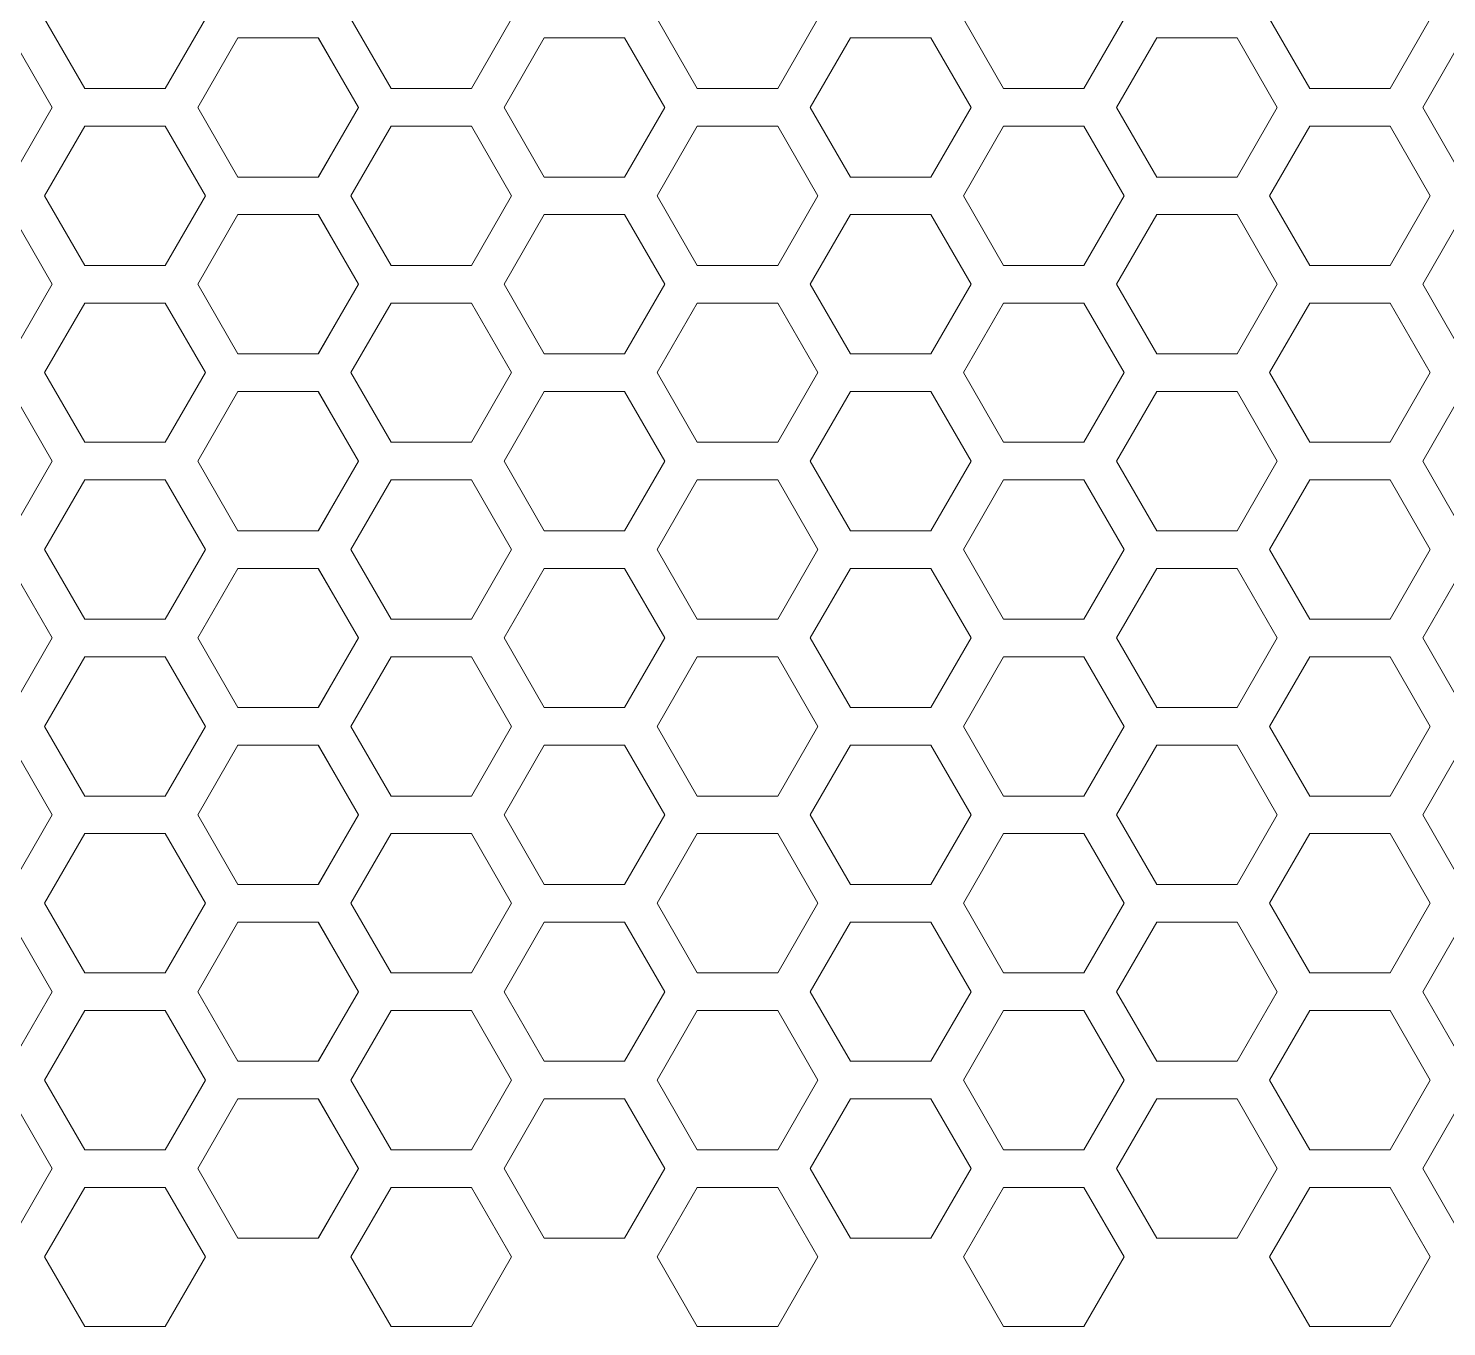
# Model space of a CAD drawing. Header units: millimetres. Extents: x 0 to 140, y -17 to 195.
# Drawn here: x 126.341 to 131.145, y 16.985 to 21.381 of the extents above; entities that cross this region are included whole.
import ezdxf

# ---------------------------------------------------------------- set-up
doc = ezdxf.new("R2010")
doc.units = ezdxf.units.MM
doc.layers.add('4203-42785_1_0', color=7, linetype='Continuous')

# ---------------------------------------------------------------- blocks, each defined once
blk = doc.blocks.new('a')
at = {"layer": '4203-42785_1_0', "color": 0, "linetype": 'ByBlock', "lineweight": 9}
for p, q in [((1510.0725, 360.8475), (1510.1793, 360.6627)), ((1510.3927, 360.6627), (1510.4994, 360.8475)), ((1510.8858, 360.8475), (1510.9926, 360.6627)), ((1511.206, 360.6627), (1511.3127, 360.8475)), ((1511.6991, 360.8475), (1511.8058, 360.6627)), ((1512.0192, 360.6627), (1512.1259, 360.8475)), ((1512.5124, 360.8475), (1512.6191, 360.6627)), ((1512.8325, 360.6627), (1512.9393, 360.8475)), ((1513.3256, 360.8475), (1513.4323, 360.6627)), ((1513.6457, 360.6627), (1513.7524, 360.8475)), ((1514.9521, 360.8475), (1515.0588, 360.6627)), ((1515.2723, 360.6627), (1515.379, 360.8475)), ((1515.7654, 360.8475), (1515.8721, 360.6627)), ((1516.0855, 360.6627), (1516.1923, 360.8475)), ((1510.0928, 360.6128), (1509.9861, 360.7976)), ((1510.5859, 360.7976), (1510.4792, 360.6128)), ((1510.7994, 360.7976), (1510.5859, 360.7976)), ((1510.9061, 360.6128), (1510.7994, 360.7976)), ((1511.3992, 360.7976), (1511.2925, 360.6128)), ((1511.6126, 360.7976), (1511.3992, 360.7976)), ((1511.7193, 360.6128), (1511.6126, 360.7976)), ((1512.2124, 360.7976), (1512.1057, 360.6128)), ((1512.4259, 360.7976), (1512.2124, 360.7976)), ((1512.5326, 360.6128), (1512.4259, 360.7976)), ((1513.0257, 360.7976), (1512.919, 360.6128)), ((1513.2391, 360.7976), (1513.0257, 360.7976)), ((1513.3458, 360.6128), (1513.2391, 360.7976)), ((1513.8389, 360.7976), (1513.7322, 360.6128)), ((1514.9724, 360.6128), (1514.8656, 360.7976)), ((1515.4655, 360.7976), (1515.3587, 360.6128)), ((1515.6789, 360.7976), (1515.4655, 360.7976)), ((1515.7856, 360.6128), (1515.6789, 360.7976)), ((1516.2788, 360.7976), (1516.1721, 360.6128)), ((1516.4922, 360.7976), (1516.2788, 360.7976)), ((1516.5989, 360.6128), (1516.4922, 360.7976)), ((1510.1793, 360.6627), (1510.3927, 360.6627)), ((1510.9926, 360.6627), (1511.206, 360.6627)), ((1511.8058, 360.6627), (1512.0192, 360.6627)), ((1512.6191, 360.6627), (1512.8325, 360.6627)), ((1513.4323, 360.6627), (1513.6457, 360.6627)), ((1515.0588, 360.6627), (1515.2723, 360.6627)), ((1515.8721, 360.6627), (1516.0855, 360.6627)), ((1509.9861, 360.4279), (1510.0928, 360.6128)), ((1510.4792, 360.6128), (1510.5859, 360.4279)), ((1510.7994, 360.4279), (1510.9061, 360.6128)), ((1511.2925, 360.6128), (1511.3992, 360.4279)), ((1511.6126, 360.4279), (1511.7193, 360.6128)), ((1512.1057, 360.6128), (1512.2124, 360.4279)), ((1512.4259, 360.4279), (1512.5326, 360.6128)), ((1512.919, 360.6128), (1513.0257, 360.4279)), ((1513.2391, 360.4279), (1513.3458, 360.6128)), ((1513.7322, 360.6128), (1513.8389, 360.4279)), ((1514.8656, 360.4279), (1514.9724, 360.6128)), ((1515.3587, 360.6128), (1515.4655, 360.4279)), ((1515.6789, 360.4279), (1515.7856, 360.6128)), ((1516.1721, 360.6128), (1516.2788, 360.4279)), ((1516.4922, 360.4279), (1516.5989, 360.6128)), ((1510.1793, 360.5629), (1510.0725, 360.378)), ((1510.3927, 360.5629), (1510.1793, 360.5629)), ((1510.4994, 360.378), (1510.3927, 360.5629)), ((1510.9926, 360.5629), (1510.8858, 360.378)), ((1511.206, 360.5629), (1510.9926, 360.5629)), ((1511.3127, 360.378), (1511.206, 360.5629)), ((1511.8058, 360.5629), (1511.6991, 360.378)), ((1512.0192, 360.5629), (1511.8058, 360.5629)), ((1512.1259, 360.378), (1512.0192, 360.5629)), ((1512.6191, 360.5629), (1512.5124, 360.378)), ((1512.8325, 360.5629), (1512.6191, 360.5629)), ((1512.9393, 360.378), (1512.8325, 360.5629)), ((1513.4323, 360.5629), (1513.3256, 360.378)), ((1513.6457, 360.5629), (1513.4323, 360.5629)), ((1513.7524, 360.378), (1513.6457, 360.5629)), ((1515.0588, 360.5629), (1514.9521, 360.378)), ((1515.2723, 360.5629), (1515.0588, 360.5629)), ((1515.379, 360.378), (1515.2723, 360.5629)), ((1515.8721, 360.5629), (1515.7654, 360.378)), ((1516.0855, 360.5629), (1515.8721, 360.5629)), ((1516.1923, 360.378), (1516.0855, 360.5629)), ((1510.5859, 360.4279), (1510.7994, 360.4279)), ((1511.3992, 360.4279), (1511.6126, 360.4279)), ((1512.2124, 360.4279), (1512.4259, 360.4279)), ((1513.0257, 360.4279), (1513.2391, 360.4279)), ((1515.4655, 360.4279), (1515.6789, 360.4279)), ((1516.2788, 360.4279), (1516.4922, 360.4279)), ((1510.0725, 360.378), (1510.1793, 360.1931)), ((1510.3927, 360.1931), (1510.4994, 360.378)), ((1510.8858, 360.378), (1510.9926, 360.1931)), ((1511.206, 360.1931), (1511.3127, 360.378)), ((1511.6991, 360.378), (1511.8058, 360.1931)), ((1512.0192, 360.1931), (1512.1259, 360.378)), ((1512.5124, 360.378), (1512.6191, 360.1931)), ((1512.8325, 360.1931), (1512.9393, 360.378)), ((1513.3256, 360.378), (1513.4323, 360.1931)), ((1513.6457, 360.1931), (1513.7524, 360.378)), ((1514.9521, 360.378), (1515.0588, 360.1931)), ((1515.2723, 360.1931), (1515.379, 360.378)), ((1515.7654, 360.378), (1515.8721, 360.1931)), ((1516.0855, 360.1931), (1516.1923, 360.378)), ((1510.0928, 360.1432), (1509.9861, 360.3281)), ((1510.5859, 360.3281), (1510.4792, 360.1432)), ((1510.7994, 360.3281), (1510.5859, 360.3281)), ((1510.9061, 360.1432), (1510.7994, 360.3281)), ((1511.3992, 360.3281), (1511.2925, 360.1432)), ((1511.6126, 360.3281), (1511.3992, 360.3281)), ((1511.7193, 360.1432), (1511.6126, 360.3281)), ((1512.2124, 360.3281), (1512.1057, 360.1432)), ((1512.4259, 360.3281), (1512.2124, 360.3281)), ((1512.5326, 360.1432), (1512.4259, 360.3281)), ((1513.0257, 360.3281), (1512.919, 360.1432)), ((1513.2391, 360.3281), (1513.0257, 360.3281)), ((1513.3458, 360.1432), (1513.2391, 360.3281)), ((1513.8389, 360.3281), (1513.7322, 360.1432)), ((1514.9724, 360.1432), (1514.8656, 360.3281)), ((1515.4655, 360.3281), (1515.3587, 360.1432)), ((1515.6789, 360.3281), (1515.4655, 360.3281)), ((1515.7856, 360.1432), (1515.6789, 360.3281)), ((1516.2788, 360.3281), (1516.1721, 360.1432)), ((1516.4922, 360.3281), (1516.2788, 360.3281)), ((1516.5989, 360.1432), (1516.4922, 360.3281)), ((1510.1793, 360.1931), (1510.3927, 360.1931)), ((1510.9926, 360.1931), (1511.206, 360.1931)), ((1511.8058, 360.1931), (1512.0192, 360.1931)), ((1512.6191, 360.1931), (1512.8325, 360.1931)), ((1513.4323, 360.1931), (1513.6457, 360.1931)), ((1515.0588, 360.1931), (1515.2723, 360.1931)), ((1515.8721, 360.1931), (1516.0855, 360.1931)), ((1509.9861, 359.9584), (1510.0928, 360.1432)), ((1510.4792, 360.1432), (1510.5859, 359.9584)), ((1510.7994, 359.9584), (1510.9061, 360.1432)), ((1511.2925, 360.1432), (1511.3992, 359.9584)), ((1511.6126, 359.9584), (1511.7193, 360.1432)), ((1512.1057, 360.1432), (1512.2124, 359.9584)), ((1512.4259, 359.9584), (1512.5326, 360.1432)), ((1512.919, 360.1432), (1513.0257, 359.9584)), ((1513.2391, 359.9584), (1513.3458, 360.1432)), ((1513.7322, 360.1432), (1513.8389, 359.9584)), ((1514.8656, 359.9584), (1514.9724, 360.1432)), ((1515.3587, 360.1432), (1515.4655, 359.9584)), ((1515.6789, 359.9584), (1515.7856, 360.1432)), ((1516.1721, 360.1432), (1516.2788, 359.9584)), ((1516.4922, 359.9584), (1516.5989, 360.1432)), ((1510.1793, 360.0933), (1510.0725, 359.9085)), ((1510.3927, 360.0933), (1510.1793, 360.0933)), ((1510.4994, 359.9085), (1510.3927, 360.0933)), ((1510.9926, 360.0933), (1510.8858, 359.9085)), ((1511.206, 360.0933), (1510.9926, 360.0933)), ((1511.3127, 359.9085), (1511.206, 360.0933)), ((1511.8058, 360.0933), (1511.6991, 359.9085)), ((1512.0192, 360.0933), (1511.8058, 360.0933)), ((1512.1259, 359.9085), (1512.0192, 360.0933)), ((1512.6191, 360.0933), (1512.5124, 359.9085)), ((1512.8325, 360.0933), (1512.6191, 360.0933)), ((1512.9393, 359.9085), (1512.8325, 360.0933)), ((1513.4323, 360.0933), (1513.3256, 359.9085)), ((1513.6457, 360.0933), (1513.4323, 360.0933)), ((1513.7524, 359.9085), (1513.6457, 360.0933)), ((1515.0588, 360.0933), (1514.9521, 359.9085)), ((1515.2723, 360.0933), (1515.0588, 360.0933)), ((1515.379, 359.9085), (1515.2723, 360.0933)), ((1515.8721, 360.0933), (1515.7654, 359.9085)), ((1516.0855, 360.0933), (1515.8721, 360.0933)), ((1516.1923, 359.9085), (1516.0855, 360.0933)), ((1510.5859, 359.9584), (1510.7994, 359.9584)), ((1511.3992, 359.9584), (1511.6126, 359.9584)), ((1512.2124, 359.9584), (1512.4259, 359.9584)), ((1513.0257, 359.9584), (1513.2391, 359.9584)), ((1515.4655, 359.9584), (1515.6789, 359.9584)), ((1516.2788, 359.9584), (1516.4922, 359.9584)), ((1510.0725, 359.9085), (1510.1793, 359.7236)), ((1510.3927, 359.7236), (1510.4994, 359.9085)), ((1510.8858, 359.9085), (1510.9926, 359.7236)), ((1511.206, 359.7236), (1511.3127, 359.9085)), ((1511.6991, 359.9085), (1511.8058, 359.7236)), ((1512.0192, 359.7236), (1512.1259, 359.9085)), ((1512.5124, 359.9085), (1512.6191, 359.7236)), ((1512.8325, 359.7236), (1512.9393, 359.9085)), ((1513.3256, 359.9085), (1513.4323, 359.7236)), ((1513.6457, 359.7236), (1513.7524, 359.9085)), ((1514.9521, 359.9085), (1515.0588, 359.7236)), ((1515.2723, 359.7236), (1515.379, 359.9085)), ((1515.7654, 359.9085), (1515.8721, 359.7236)), ((1516.0855, 359.7236), (1516.1923, 359.9085)), ((1510.0928, 359.6737), (1509.9861, 359.8585)), ((1510.5859, 359.8585), (1510.4792, 359.6737)), ((1510.7994, 359.8585), (1510.5859, 359.8585)), ((1510.9061, 359.6737), (1510.7994, 359.8585)), ((1511.3992, 359.8585), (1511.2925, 359.6737)), ((1511.6126, 359.8585), (1511.3992, 359.8585)), ((1511.7193, 359.6737), (1511.6126, 359.8585)), ((1512.2124, 359.8585), (1512.1057, 359.6737)), ((1512.4259, 359.8585), (1512.2124, 359.8585)), ((1512.5326, 359.6737), (1512.4259, 359.8585)), ((1513.0257, 359.8585), (1512.919, 359.6737)), ((1513.2391, 359.8585), (1513.0257, 359.8585)), ((1513.3458, 359.6737), (1513.2391, 359.8585)), ((1513.8389, 359.8585), (1513.7322, 359.6737)), ((1514.9724, 359.6737), (1514.8656, 359.8585)), ((1515.4655, 359.8585), (1515.3587, 359.6737)), ((1515.6789, 359.8585), (1515.4655, 359.8585)), ((1515.7856, 359.6737), (1515.6789, 359.8585)), ((1516.2788, 359.8585), (1516.1721, 359.6737)), ((1516.4922, 359.8585), (1516.2788, 359.8585)), ((1516.5989, 359.6737), (1516.4922, 359.8585)), ((1510.1793, 359.7236), (1510.3927, 359.7236)), ((1510.9926, 359.7236), (1511.206, 359.7236)), ((1511.8058, 359.7236), (1512.0192, 359.7236)), ((1512.6191, 359.7236), (1512.8325, 359.7236)), ((1513.4323, 359.7236), (1513.6457, 359.7236)), ((1515.0588, 359.7236), (1515.2723, 359.7236)), ((1515.8721, 359.7236), (1516.0855, 359.7236)), ((1509.9861, 359.4888), (1510.0928, 359.6737)), ((1510.4792, 359.6737), (1510.5859, 359.4888)), ((1510.7994, 359.4888), (1510.9061, 359.6737)), ((1511.2925, 359.6737), (1511.3992, 359.4888)), ((1511.6126, 359.4888), (1511.7193, 359.6737)), ((1512.1057, 359.6737), (1512.2124, 359.4888)), ((1512.4259, 359.4888), (1512.5326, 359.6737)), ((1512.919, 359.6737), (1513.0257, 359.4888)), ((1513.2391, 359.4888), (1513.3458, 359.6737)), ((1513.7322, 359.6737), (1513.8389, 359.4888)), ((1514.8656, 359.4888), (1514.9724, 359.6737)), ((1515.3587, 359.6737), (1515.4655, 359.4888)), ((1515.6789, 359.4888), (1515.7856, 359.6737)), ((1516.1721, 359.6737), (1516.2788, 359.4888)), ((1516.4922, 359.4888), (1516.5989, 359.6737)), ((1510.1793, 359.6238), (1510.0725, 359.4389)), ((1510.3927, 359.6238), (1510.1793, 359.6238)), ((1510.4994, 359.4389), (1510.3927, 359.6238)), ((1510.9926, 359.6238), (1510.8858, 359.4389)), ((1511.206, 359.6238), (1510.9926, 359.6238)), ((1511.3127, 359.4389), (1511.206, 359.6238)), ((1511.8058, 359.6238), (1511.6991, 359.4389)), ((1512.0192, 359.6238), (1511.8058, 359.6238)), ((1512.1259, 359.4389), (1512.0192, 359.6238)), ((1512.6191, 359.6238), (1512.5124, 359.4389)), ((1512.8325, 359.6238), (1512.6191, 359.6238)), ((1512.9393, 359.4389), (1512.8325, 359.6238)), ((1513.4323, 359.6238), (1513.3256, 359.4389)), ((1513.6457, 359.6238), (1513.4323, 359.6238)), ((1513.7524, 359.4389), (1513.6457, 359.6238)), ((1515.0588, 359.6238), (1514.9521, 359.4389)), ((1515.2723, 359.6238), (1515.0588, 359.6238)), ((1515.379, 359.4389), (1515.2723, 359.6238)), ((1515.8721, 359.6238), (1515.7654, 359.4389)), ((1516.0855, 359.6238), (1515.8721, 359.6238)), ((1516.1923, 359.4389), (1516.0855, 359.6238)), ((1510.5859, 359.4888), (1510.7994, 359.4888)), ((1511.3992, 359.4888), (1511.6126, 359.4888)), ((1512.2124, 359.4888), (1512.4259, 359.4888)), ((1513.0257, 359.4888), (1513.2391, 359.4888)), ((1515.4655, 359.4888), (1515.6789, 359.4888)), ((1516.2788, 359.4888), (1516.4922, 359.4888)), ((1510.0725, 359.4389), (1510.1793, 359.254)), ((1510.3927, 359.254), (1510.4994, 359.4389)), ((1510.8858, 359.4389), (1510.9926, 359.254)), ((1511.206, 359.254), (1511.3127, 359.4389)), ((1511.6991, 359.4389), (1511.8058, 359.254)), ((1512.0192, 359.254), (1512.1259, 359.4389)), ((1512.5124, 359.4389), (1512.6191, 359.254)), ((1512.8325, 359.254), (1512.9393, 359.4389)), ((1513.3256, 359.4389), (1513.4323, 359.254)), ((1513.6457, 359.254), (1513.7524, 359.4389)), ((1514.9521, 359.4389), (1515.0588, 359.254)), ((1515.2723, 359.254), (1515.379, 359.4389)), ((1515.7654, 359.4389), (1515.8721, 359.254)), ((1516.0855, 359.254), (1516.1923, 359.4389)), ((1510.0928, 359.2041), (1509.9861, 359.389)), ((1510.5859, 359.389), (1510.4792, 359.2041)), ((1510.7994, 359.389), (1510.5859, 359.389)), ((1510.9061, 359.2041), (1510.7994, 359.389)), ((1511.3992, 359.389), (1511.2925, 359.2041)), ((1511.6126, 359.389), (1511.3992, 359.389)), ((1511.7193, 359.2041), (1511.6126, 359.389)), ((1512.2124, 359.389), (1512.1057, 359.2041)), ((1512.4259, 359.389), (1512.2124, 359.389)), ((1512.5326, 359.2041), (1512.4259, 359.389)), ((1513.0257, 359.389), (1512.919, 359.2041)), ((1513.2391, 359.389), (1513.0257, 359.389)), ((1513.3458, 359.2041), (1513.2391, 359.389)), ((1513.8389, 359.389), (1513.7322, 359.2041)), ((1514.9724, 359.2041), (1514.8656, 359.389)), ((1515.4655, 359.389), (1515.3587, 359.2041)), ((1515.6789, 359.389), (1515.4655, 359.389)), ((1515.7856, 359.2041), (1515.6789, 359.389)), ((1516.2788, 359.389), (1516.1721, 359.2041)), ((1516.4922, 359.389), (1516.2788, 359.389)), ((1516.5989, 359.2041), (1516.4922, 359.389)), ((1510.1793, 359.254), (1510.3927, 359.254)), ((1510.9926, 359.254), (1511.206, 359.254)), ((1511.8058, 359.254), (1512.0192, 359.254)), ((1512.6191, 359.254), (1512.8325, 359.254)), ((1513.4323, 359.254), (1513.6457, 359.254)), ((1515.0588, 359.254), (1515.2723, 359.254)), ((1515.8721, 359.254), (1516.0855, 359.254)), ((1509.9861, 359.0193), (1510.0928, 359.2041)), ((1510.4792, 359.2041), (1510.5859, 359.0193)), ((1510.7994, 359.0193), (1510.9061, 359.2041)), ((1511.2925, 359.2041), (1511.3992, 359.0193)), ((1511.6126, 359.0193), (1511.7193, 359.2041)), ((1512.1057, 359.2041), (1512.2124, 359.0193)), ((1512.4259, 359.0193), (1512.5326, 359.2041)), ((1512.919, 359.2041), (1513.0257, 359.0193)), ((1513.2391, 359.0193), (1513.3458, 359.2041)), ((1513.7322, 359.2041), (1513.8389, 359.0193)), ((1514.8656, 359.0193), (1514.9724, 359.2041)), ((1515.3587, 359.2041), (1515.4655, 359.0193)), ((1515.6789, 359.0193), (1515.7856, 359.2041)), ((1516.1721, 359.2041), (1516.2788, 359.0193)), ((1516.4922, 359.0193), (1516.5989, 359.2041)), ((1510.1793, 359.1542), (1510.0725, 358.9694)), ((1510.3927, 359.1542), (1510.1793, 359.1542)), ((1510.4994, 358.9694), (1510.3927, 359.1542)), ((1510.9926, 359.1542), (1510.8858, 358.9694)), ((1511.206, 359.1542), (1510.9926, 359.1542)), ((1511.3127, 358.9694), (1511.206, 359.1542)), ((1511.8058, 359.1542), (1511.6991, 358.9694)), ((1512.0192, 359.1542), (1511.8058, 359.1542)), ((1512.1259, 358.9694), (1512.0192, 359.1542)), ((1512.6191, 359.1542), (1512.5124, 358.9694)), ((1512.8325, 359.1542), (1512.6191, 359.1542)), ((1512.9393, 358.9694), (1512.8325, 359.1542)), ((1513.4323, 359.1542), (1513.3256, 358.9694)), ((1513.6457, 359.1542), (1513.4323, 359.1542)), ((1513.7524, 358.9694), (1513.6457, 359.1542)), ((1515.0588, 359.1542), (1514.9521, 358.9694)), ((1515.2723, 359.1542), (1515.0588, 359.1542)), ((1515.379, 358.9694), (1515.2723, 359.1542)), ((1515.8721, 359.1542), (1515.7654, 358.9694)), ((1516.0855, 359.1542), (1515.8721, 359.1542)), ((1516.1923, 358.9694), (1516.0855, 359.1542)), ((1510.5859, 359.0193), (1510.7994, 359.0193)), ((1511.3992, 359.0193), (1511.6126, 359.0193)), ((1512.2124, 359.0193), (1512.4259, 359.0193)), ((1513.0257, 359.0193), (1513.2391, 359.0193)), ((1515.4655, 359.0193), (1515.6789, 359.0193)), ((1516.2788, 359.0193), (1516.4922, 359.0193)), ((1510.0725, 358.9694), (1510.1793, 358.7845)), ((1510.3927, 358.7845), (1510.4994, 358.9694)), ((1510.8858, 358.9694), (1510.9926, 358.7845)), ((1511.206, 358.7845), (1511.3127, 358.9694)), ((1511.6991, 358.9694), (1511.8058, 358.7845)), ((1512.0192, 358.7845), (1512.1259, 358.9694)), ((1512.5124, 358.9694), (1512.6191, 358.7845)), ((1512.8325, 358.7845), (1512.9393, 358.9694)), ((1513.3256, 358.9694), (1513.4323, 358.7845)), ((1513.6457, 358.7845), (1513.7524, 358.9694)), ((1514.9521, 358.9694), (1515.0588, 358.7845)), ((1515.2723, 358.7845), (1515.379, 358.9694)), ((1515.7654, 358.9694), (1515.8721, 358.7845)), ((1516.0855, 358.7845), (1516.1923, 358.9694)), ((1510.0928, 358.7346), (1509.9861, 358.9195)), ((1510.5859, 358.9195), (1510.4792, 358.7346)), ((1510.7994, 358.9195), (1510.5859, 358.9195)), ((1510.9061, 358.7346), (1510.7994, 358.9195)), ((1511.3992, 358.9195), (1511.2925, 358.7346)), ((1511.6126, 358.9195), (1511.3992, 358.9195)), ((1511.7193, 358.7346), (1511.6126, 358.9195)), ((1512.2124, 358.9195), (1512.1057, 358.7346)), ((1512.4259, 358.9195), (1512.2124, 358.9195)), ((1512.5326, 358.7346), (1512.4259, 358.9195)), ((1513.0257, 358.9195), (1512.919, 358.7346)), ((1513.2391, 358.9195), (1513.0257, 358.9195)), ((1513.3458, 358.7346), (1513.2391, 358.9195)), ((1513.8389, 358.9195), (1513.7322, 358.7346)), ((1514.9724, 358.7346), (1514.8656, 358.9195)), ((1515.4655, 358.9195), (1515.3587, 358.7346)), ((1515.6789, 358.9195), (1515.4655, 358.9195)), ((1515.7856, 358.7346), (1515.6789, 358.9195)), ((1516.2788, 358.9195), (1516.1721, 358.7346)), ((1516.4922, 358.9195), (1516.2788, 358.9195)), ((1516.5989, 358.7346), (1516.4922, 358.9195)), ((1510.1793, 358.7845), (1510.3927, 358.7845)), ((1510.9926, 358.7845), (1511.206, 358.7845)), ((1511.8058, 358.7845), (1512.0192, 358.7845)), ((1512.6191, 358.7845), (1512.8325, 358.7845)), ((1513.4323, 358.7845), (1513.6457, 358.7845)), ((1515.0588, 358.7845), (1515.2723, 358.7845)), ((1515.8721, 358.7845), (1516.0855, 358.7845)), ((1509.9861, 358.5497), (1510.0928, 358.7346)), ((1510.4792, 358.7346), (1510.5859, 358.5497)), ((1510.7994, 358.5497), (1510.9061, 358.7346)), ((1511.2925, 358.7346), (1511.3992, 358.5497)), ((1511.6126, 358.5497), (1511.7193, 358.7346)), ((1512.1057, 358.7346), (1512.2124, 358.5497)), ((1512.4259, 358.5497), (1512.5326, 358.7346)), ((1512.919, 358.7346), (1513.0257, 358.5497)), ((1513.2391, 358.5497), (1513.3458, 358.7346)), ((1513.7322, 358.7346), (1513.8389, 358.5497)), ((1514.8656, 358.5497), (1514.9724, 358.7346)), ((1515.3587, 358.7346), (1515.4655, 358.5497)), ((1515.6789, 358.5497), (1515.7856, 358.7346)), ((1516.1721, 358.7346), (1516.2788, 358.5497)), ((1516.4922, 358.5497), (1516.5989, 358.7346)), ((1510.1793, 358.6847), (1510.0725, 358.4998)), ((1510.3927, 358.6847), (1510.1793, 358.6847)), ((1510.4994, 358.4998), (1510.3927, 358.6847)), ((1510.9926, 358.6847), (1510.8858, 358.4998)), ((1511.206, 358.6847), (1510.9926, 358.6847)), ((1511.3127, 358.4998), (1511.206, 358.6847)), ((1511.8058, 358.6847), (1511.6991, 358.4998)), ((1512.0192, 358.6847), (1511.8058, 358.6847)), ((1512.1259, 358.4998), (1512.0192, 358.6847)), ((1512.6191, 358.6847), (1512.5124, 358.4998)), ((1512.8325, 358.6847), (1512.6191, 358.6847)), ((1512.9393, 358.4998), (1512.8325, 358.6847)), ((1513.4323, 358.6847), (1513.3256, 358.4998)), ((1513.6457, 358.6847), (1513.4323, 358.6847)), ((1513.7524, 358.4998), (1513.6457, 358.6847)), ((1515.0588, 358.6847), (1514.9521, 358.4998)), ((1515.2723, 358.6847), (1515.0588, 358.6847)), ((1515.379, 358.4998), (1515.2723, 358.6847)), ((1515.8721, 358.6847), (1515.7654, 358.4998)), ((1516.0855, 358.6847), (1515.8721, 358.6847)), ((1516.1923, 358.4998), (1516.0855, 358.6847)), ((1510.5859, 358.5497), (1510.7994, 358.5497)), ((1511.3992, 358.5497), (1511.6126, 358.5497)), ((1512.2124, 358.5497), (1512.4259, 358.5497)), ((1513.0257, 358.5497), (1513.2391, 358.5497)), ((1515.4655, 358.5497), (1515.6789, 358.5497)), ((1516.2788, 358.5497), (1516.4922, 358.5497)), ((1510.0725, 358.4998), (1510.1793, 358.315)), ((1510.3927, 358.315), (1510.4994, 358.4998)), ((1510.8858, 358.4998), (1510.9926, 358.315)), ((1511.206, 358.315), (1511.3127, 358.4998)), ((1511.6991, 358.4998), (1511.8058, 358.315)), ((1512.0192, 358.315), (1512.1259, 358.4998)), ((1512.5124, 358.4998), (1512.6191, 358.315)), ((1512.8325, 358.315), (1512.9393, 358.4998)), ((1513.3256, 358.4998), (1513.4323, 358.315)), ((1513.6457, 358.315), (1513.7524, 358.4998)), ((1514.9521, 358.4998), (1515.0588, 358.315)), ((1515.2723, 358.315), (1515.379, 358.4998)), ((1515.7654, 358.4998), (1515.8721, 358.315)), ((1516.0855, 358.315), (1516.1923, 358.4998)), ((1510.0928, 358.2651), (1509.9861, 358.4499)), ((1510.5859, 358.4499), (1510.4792, 358.2651)), ((1510.7994, 358.4499), (1510.5859, 358.4499)), ((1510.9061, 358.2651), (1510.7994, 358.4499)), ((1511.3992, 358.4499), (1511.2925, 358.2651)), ((1511.6126, 358.4499), (1511.3992, 358.4499)), ((1511.7193, 358.2651), (1511.6126, 358.4499)), ((1512.2124, 358.4499), (1512.1057, 358.2651)), ((1512.4259, 358.4499), (1512.2124, 358.4499)), ((1512.5326, 358.2651), (1512.4259, 358.4499)), ((1513.0257, 358.4499), (1512.919, 358.2651)), ((1513.2391, 358.4499), (1513.0257, 358.4499)), ((1513.3458, 358.2651), (1513.2391, 358.4499)), ((1513.8389, 358.4499), (1513.7322, 358.2651)), ((1514.9724, 358.2651), (1514.8656, 358.4499)), ((1515.4655, 358.4499), (1515.3587, 358.2651)), ((1515.6789, 358.4499), (1515.4655, 358.4499)), ((1515.7856, 358.2651), (1515.6789, 358.4499)), ((1516.2788, 358.4499), (1516.1721, 358.2651)), ((1516.4922, 358.4499), (1516.2788, 358.4499)), ((1516.5989, 358.2651), (1516.4922, 358.4499)), ((1510.1793, 358.315), (1510.3927, 358.315)), ((1510.9926, 358.315), (1511.206, 358.315)), ((1511.8058, 358.315), (1512.0192, 358.315)), ((1512.6191, 358.315), (1512.8325, 358.315)), ((1513.4323, 358.315), (1513.6457, 358.315)), ((1515.0588, 358.315), (1515.2723, 358.315)), ((1515.8721, 358.315), (1516.0855, 358.315)), ((1509.9861, 358.0802), (1510.0928, 358.2651)), ((1510.4792, 358.2651), (1510.5859, 358.0802)), ((1510.7994, 358.0802), (1510.9061, 358.2651)), ((1511.2925, 358.2651), (1511.3992, 358.0802)), ((1511.6126, 358.0802), (1511.7193, 358.2651)), ((1512.1057, 358.2651), (1512.2124, 358.0802)), ((1512.4259, 358.0802), (1512.5326, 358.2651)), ((1512.919, 358.2651), (1513.0257, 358.0802)), ((1513.2391, 358.0802), (1513.3458, 358.2651)), ((1513.7322, 358.2651), (1513.8389, 358.0802)), ((1514.8656, 358.0802), (1514.9724, 358.2651)), ((1515.3587, 358.2651), (1515.4655, 358.0802)), ((1515.6789, 358.0802), (1515.7856, 358.2651)), ((1516.1721, 358.2651), (1516.2788, 358.0802)), ((1516.4922, 358.0802), (1516.5989, 358.2651)), ((1510.1793, 358.2151), (1510.0725, 358.0303)), ((1510.3927, 358.2151), (1510.1793, 358.2151)), ((1510.4994, 358.0303), (1510.3927, 358.2151)), ((1510.9926, 358.2151), (1510.8858, 358.0303)), ((1511.206, 358.2151), (1510.9926, 358.2151)), ((1511.3127, 358.0303), (1511.206, 358.2151)), ((1511.8058, 358.2151), (1511.6991, 358.0303)), ((1512.0192, 358.2151), (1511.8058, 358.2151)), ((1512.1259, 358.0303), (1512.0192, 358.2151)), ((1512.6191, 358.2151), (1512.5124, 358.0303)), ((1512.8325, 358.2151), (1512.6191, 358.2151)), ((1512.9393, 358.0303), (1512.8325, 358.2151)), ((1513.4323, 358.2151), (1513.3256, 358.0303)), ((1513.6457, 358.2151), (1513.4323, 358.2151)), ((1513.7524, 358.0303), (1513.6457, 358.2151)), ((1515.0588, 358.2151), (1514.9521, 358.0303)), ((1515.2723, 358.2151), (1515.0588, 358.2151)), ((1515.379, 358.0303), (1515.2723, 358.2151)), ((1515.8721, 358.2151), (1515.7654, 358.0303)), ((1516.0855, 358.2151), (1515.8721, 358.2151)), ((1516.1923, 358.0303), (1516.0855, 358.2151)), ((1510.5859, 358.0802), (1510.7994, 358.0802)), ((1511.3992, 358.0802), (1511.6126, 358.0802)), ((1512.2124, 358.0802), (1512.4259, 358.0802)), ((1513.0257, 358.0802), (1513.2391, 358.0802)), ((1515.4655, 358.0802), (1515.6789, 358.0802)), ((1516.2788, 358.0802), (1516.4922, 358.0802)), ((1510.0725, 358.0303), (1510.1793, 357.8454)), ((1510.3927, 357.8454), (1510.4994, 358.0303)), ((1510.8858, 358.0303), (1510.9926, 357.8454)), ((1511.206, 357.8454), (1511.3127, 358.0303)), ((1511.6991, 358.0303), (1511.8058, 357.8454)), ((1512.0192, 357.8454), (1512.1259, 358.0303)), ((1512.5124, 358.0303), (1512.6191, 357.8454)), ((1512.8325, 357.8454), (1512.9393, 358.0303)), ((1513.3256, 358.0303), (1513.4323, 357.8454)), ((1513.6457, 357.8454), (1513.7524, 358.0303)), ((1514.9521, 358.0303), (1515.0588, 357.8454)), ((1515.2723, 357.8454), (1515.379, 358.0303)), ((1515.7654, 358.0303), (1515.8721, 357.8454)), ((1516.0855, 357.8454), (1516.1923, 358.0303)), ((1510.0928, 357.7955), (1509.9861, 357.9804)), ((1510.5859, 357.9804), (1510.4792, 357.7955)), ((1510.7994, 357.9804), (1510.5859, 357.9804)), ((1510.9061, 357.7955), (1510.7994, 357.9804)), ((1511.3992, 357.9804), (1511.2925, 357.7955)), ((1511.6126, 357.9804), (1511.3992, 357.9804)), ((1511.7193, 357.7955), (1511.6126, 357.9804)), ((1512.2124, 357.9804), (1512.1057, 357.7955)), ((1512.4259, 357.9804), (1512.2124, 357.9804)), ((1512.5326, 357.7955), (1512.4259, 357.9804)), ((1513.0257, 357.9804), (1512.919, 357.7955)), ((1513.2391, 357.9804), (1513.0257, 357.9804)), ((1513.3458, 357.7955), (1513.2391, 357.9804)), ((1513.8389, 357.9804), (1513.7322, 357.7955)), ((1514.9724, 357.7955), (1514.8656, 357.9804)), ((1515.4655, 357.9804), (1515.3587, 357.7955)), ((1515.6789, 357.9804), (1515.4655, 357.9804)), ((1515.7856, 357.7955), (1515.6789, 357.9804)), ((1516.2788, 357.9804), (1516.1721, 357.7955)), ((1516.4922, 357.9804), (1516.2788, 357.9804)), ((1516.5989, 357.7955), (1516.4922, 357.9804)), ((1510.1793, 357.8454), (1510.3927, 357.8454)), ((1510.9926, 357.8454), (1511.206, 357.8454)), ((1511.8058, 357.8454), (1512.0192, 357.8454)), ((1512.6191, 357.8454), (1512.8325, 357.8454)), ((1513.4323, 357.8454), (1513.6457, 357.8454)), ((1515.0588, 357.8454), (1515.2723, 357.8454)), ((1515.8721, 357.8454), (1516.0855, 357.8454)), ((1509.9861, 357.6106), (1510.0928, 357.7955)), ((1510.4792, 357.7955), (1510.5859, 357.6106)), ((1510.7994, 357.6106), (1510.9061, 357.7955)), ((1511.2925, 357.7955), (1511.3992, 357.6106)), ((1511.6126, 357.6106), (1511.7193, 357.7955)), ((1512.1057, 357.7955), (1512.2124, 357.6106)), ((1512.4259, 357.6106), (1512.5326, 357.7955)), ((1512.919, 357.7955), (1513.0257, 357.6106)), ((1513.2391, 357.6106), (1513.3458, 357.7955)), ((1513.7322, 357.7955), (1513.8389, 357.6106)), ((1514.8656, 357.6106), (1514.9724, 357.7955)), ((1515.3587, 357.7955), (1515.4655, 357.6106)), ((1515.6789, 357.6106), (1515.7856, 357.7955)), ((1516.1721, 357.7955), (1516.2788, 357.6106)), ((1516.4922, 357.6106), (1516.5989, 357.7955)), ((1510.1793, 357.7456), (1510.0725, 357.5607)), ((1510.3927, 357.7456), (1510.1793, 357.7456)), ((1510.4994, 357.5607), (1510.3927, 357.7456)), ((1510.9926, 357.7456), (1510.8858, 357.5607)), ((1511.206, 357.7456), (1510.9926, 357.7456)), ((1511.3127, 357.5607), (1511.206, 357.7456)), ((1511.8058, 357.7456), (1511.6991, 357.5607)), ((1512.0192, 357.7456), (1511.8058, 357.7456)), ((1512.1259, 357.5607), (1512.0192, 357.7456)), ((1512.6191, 357.7456), (1512.5124, 357.5607)), ((1512.8325, 357.7456), (1512.6191, 357.7456)), ((1512.9393, 357.5607), (1512.8325, 357.7456)), ((1513.4323, 357.7456), (1513.3256, 357.5607)), ((1513.6457, 357.7456), (1513.4323, 357.7456)), ((1513.7524, 357.5607), (1513.6457, 357.7456)), ((1515.0588, 357.7456), (1514.9521, 357.5607)), ((1515.2723, 357.7456), (1515.0588, 357.7456)), ((1515.379, 357.5607), (1515.2723, 357.7456)), ((1515.8721, 357.7456), (1515.7654, 357.5607)), ((1516.0855, 357.7456), (1515.8721, 357.7456)), ((1516.1923, 357.5607), (1516.0855, 357.7456)), ((1510.5859, 357.6106), (1510.7994, 357.6106)), ((1511.3992, 357.6106), (1511.6126, 357.6106)), ((1512.2124, 357.6106), (1512.4259, 357.6106)), ((1513.0257, 357.6106), (1513.2391, 357.6106)), ((1515.4655, 357.6106), (1515.6789, 357.6106)), ((1516.2788, 357.6106), (1516.4922, 357.6106)), ((1510.0725, 357.5607), (1510.1793, 357.3759)), ((1510.3927, 357.3759), (1510.4994, 357.5607)), ((1510.8858, 357.5607), (1510.9926, 357.3759)), ((1511.206, 357.3759), (1511.3127, 357.5607)), ((1511.6991, 357.5607), (1511.8058, 357.3759)), ((1512.0192, 357.3759), (1512.1259, 357.5607)), ((1512.5124, 357.5607), (1512.6191, 357.3759)), ((1512.8325, 357.3759), (1512.9393, 357.5607)), ((1513.3256, 357.5607), (1513.4323, 357.3759)), ((1513.6457, 357.3759), (1513.7524, 357.5607)), ((1514.9521, 357.5607), (1515.0588, 357.3759)), ((1515.2723, 357.3759), (1515.379, 357.5607)), ((1515.7654, 357.5607), (1515.8721, 357.3759)), ((1516.0855, 357.3759), (1516.1923, 357.5607)), ((1510.1793, 357.3759), (1510.3927, 357.3759)), ((1510.9926, 357.3759), (1511.206, 357.3759)), ((1511.8058, 357.3759), (1512.0192, 357.3759)), ((1512.6191, 357.3759), (1512.8325, 357.3759)), ((1513.4323, 357.3759), (1513.6457, 357.3759)), ((1515.0588, 357.3759), (1515.2723, 357.3759)), ((1515.8721, 357.3759), (1516.0855, 357.3759))]:
    blk.add_line(p, q, dxfattribs=at)

msp = doc.modelspace()

# ---------------------------------------------------------------- block references
at = {"lineweight": 15, "xscale": 1.275468447124703, "yscale": 1.275468447124703, "zscale": 1.275468447124703}
for p in [(-1805.8773, -438.8363), (-1799.6535, -438.8363)]:
    msp.add_blockref('a', p, dxfattribs=at)

doc.saveas('drawing.dxf')
